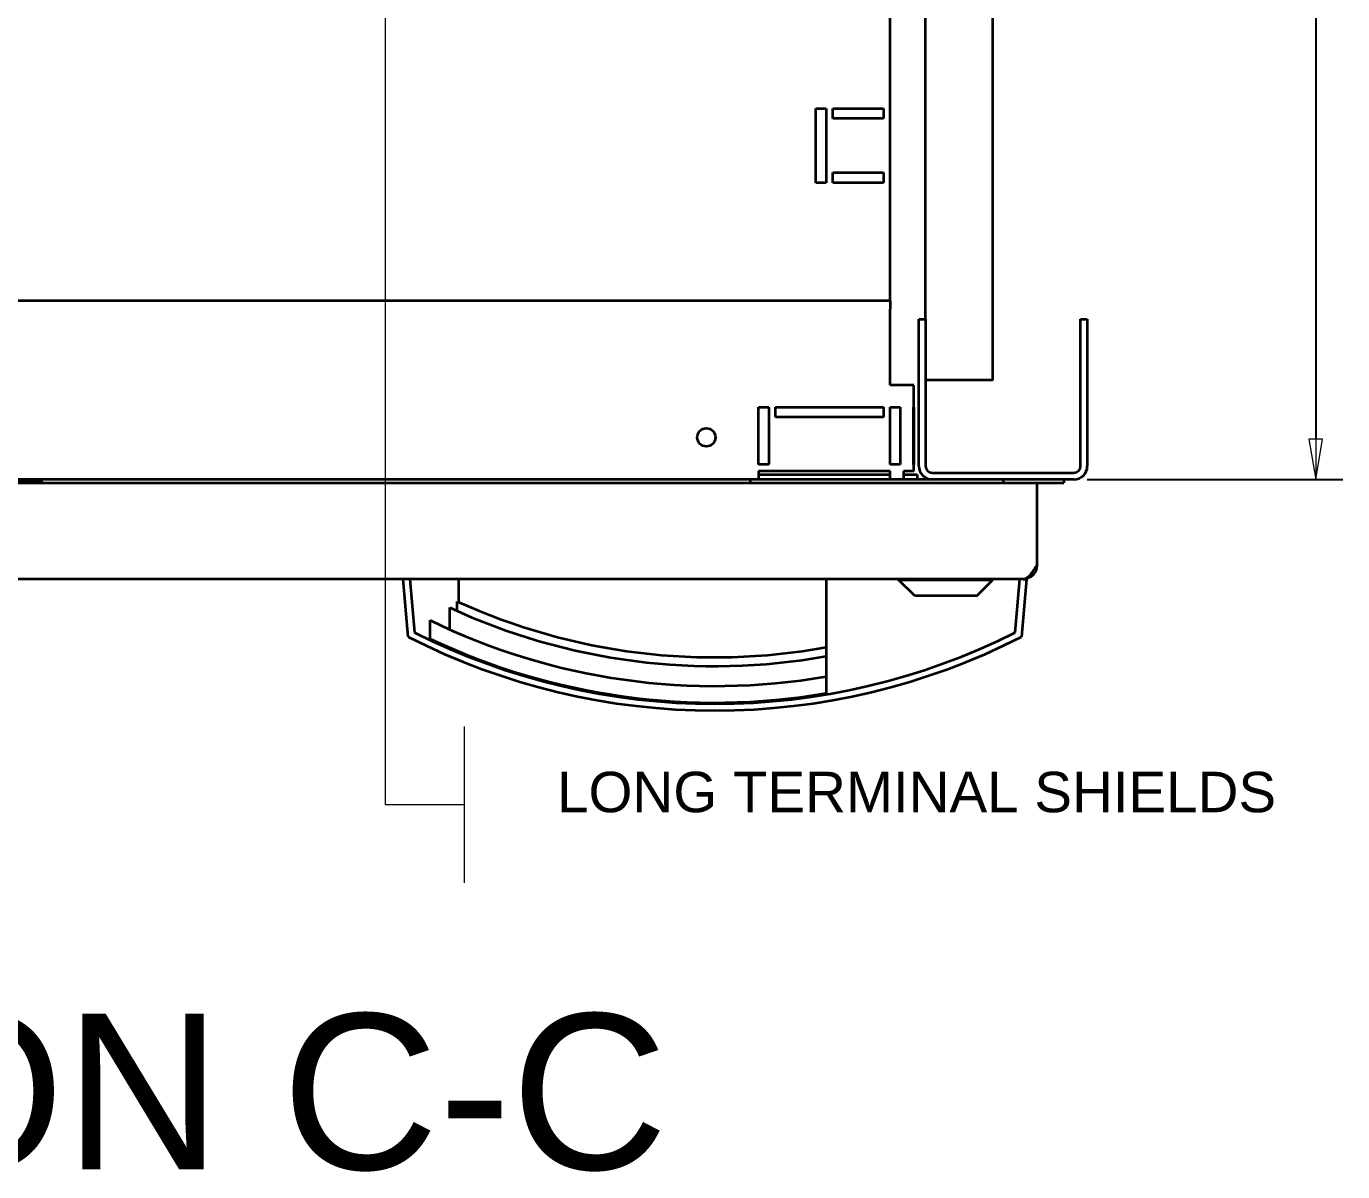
# Model space of a CAD drawing. Header units: millimetres. Extents: x -116965 to 323937, y 291661 to 566926.
# Drawn here: x -18005.5 to -17615, y 324778.2 to 325117.8 of the extents above; entities that cross this region are included whole.
import ezdxf

# ---------------------------------------------------------------- set-up
doc = ezdxf.new("R2010")
doc.units = ezdxf.units.MM
doc.header["$PDMODE"] = 35
doc.layers.get('0').update_dxf_attribs({"lineweight": 18})
for name, color, linetype, lineweight in [('Dimensions(Schneider)', 7, 'Continuous', 18), ('Symbols(Schneider)', 7, 'Continuous', 18), ('Visible Edges(Schneider)', 7, 'Continuous', 35)]:
    doc.layers.add(name, color=color, linetype=linetype, lineweight=lineweight)
doc.styles.add('schneder_1', font='micross.ttf')
doc.styles.get("Standard").update_dxf_attribs({"font": 'arial.ttf'})
doc.dimstyles.new('estilo_Schneider', dxfattribs={"dimscale": 4, "dimtxt": 3, "dimasz": 3, "dimexe": 2, "dimexo": 1, "dimgap": 0.3, "dimtad": 1, "dimtoh": 1, "dimrnd": 1e-08, "dimzin": 12, "dimtxsty": 'schneder_1', "dimblk": 'Filled-1', "dimcen": 0.09, "dimdle": 10, "dimclrd": 7, "dimclre": 7, "dimclrt": 7, "dimadec": 1, "dimazin": 3, "dimtfac": 0.5, "dimtdec": 3, "dimtmove": 0, "dimatfit": 3, "dimldrblk": 'Filled-1', "dimfxl": 1, "dimtolj": 1, "dimlwd": 25, "dimlwe": 25, "dimarcsym": 0})

# ---------------------------------------------------------------- blocks, each defined once
blk = doc.blocks.new('Filled-1')
at = {"color": 0}
for p, q in [((0, 0), (-1, 0.167)), ((-1, 0.167), (-1, -0.167)), ((-1, 0), (0, 0)), ((-1, -0.167), (0, 0))]:
    blk.add_line(p, q, dxfattribs=at)
at = {"color": 0, "flags": 128}
blk.add_lwpolyline([(-1, -0.167), (0, 0), (-1, 0.167), (-1, -0.167)], dxfattribs=at)
at = {"color": 0}
blk.add_solid([(-1, -0.167), (0, 0), (-1, 0.167), (-1, -0.167)], dxfattribs=at)
blk = doc.blocks.new('*D2007')
at = {"layer": 'Defpoints', "color": 0, "linetype": 'Continuous', "lineweight": -3, "transparency": 16777216}
for p in [(-17694.73, 325583.42), (-17694.73, 324983.42), (-17622.98, 324983.42)]:
    blk.add_point(p, dxfattribs=at)
at = {"layer": 'Dimensions(Schneider)', "color": 7, "linetype": 'Continuous', "lineweight": 25, "transparency": 16777216}
for p, q in [((-17690.73, 325583.42), (-17614.98, 325583.42)), ((-17622.98, 325571.42), (-17622.98, 324995.42)), ((-17690.73, 324983.42), (-17614.98, 324983.42))]:
    blk.add_line(p, q, dxfattribs=at)
at = {"layer": 'Dimensions(Schneider)', "color": 7, "linetype": 'Continuous', "lineweight": 25, "transparency": 16777216, "xscale": 12, "yscale": 12, "zscale": 12}
for p, rotation in [((-17622.98, 325583.42), 90), ((-17622.98, 324983.42), 270)]:
    blk.add_blockref('Filled-1', p, dxfattribs=dict(at, rotation=rotation))
at = {"layer": 'Dimensions(Schneider)', "color": 7, "linetype": 'Continuous', "lineweight": 25, "transparency": 16777216, "insert": (-17630.39, 325283.42), "char_height": 12, "attachment_point": 5, "rotation": 90, "style": 'schneder_1'}
blk.add_mtext('\\A1;600', dxfattribs=at)

msp = doc.modelspace()

# ---------------------------------------------------------------- linework, layer by layer
at = {"layer": 'Symbols(Schneider)', "color": 7, "linetype": 'Continuous', "lineweight": 18}
for p, q in [((-17899.022069, 325127.428676), (-17899.022069, 324887.060551)), ((-17899.022069, 324887.060551), (-17875.594604, 324887.060551))]:
    msp.add_line(p, q, dxfattribs=at)
at = {"layer": 'Symbols(Schneider)'}
msp.add_line((-17875.594604, 324910.222471), (-17875.594604, 324863.898631), dxfattribs=at)
at = {"layer": 'Visible Edges(Schneider)'}
for p, q in [((-17718.729567, 325012.919202), (-17718.729567, 325353.919202)), ((-17738.729567, 325030.919202), (-17738.729567, 325335.919202)), ((-17749.229567, 325037.419202), (-17749.229567, 325164.919202)), ((-17771.229567, 325093.419202), (-17768.229567, 325093.419202)), ((-17771.229567, 325071.419202), (-17771.229567, 325093.419202)), ((-17768.229567, 325093.419202), (-17768.229567, 325071.419202)), ((-17766.229567, 325093.419202), (-17751.229567, 325093.419202)), ((-17766.229567, 325090.419202), (-17766.229567, 325093.419202)), ((-17751.229567, 325093.419202), (-17751.229567, 325090.419202)), ((-17751.229567, 325090.419202), (-17766.229567, 325090.419202)), ((-17766.229567, 325074.419202), (-17751.229567, 325074.419202)), ((-17766.229567, 325071.419202), (-17766.229567, 325074.419202)), ((-17751.229567, 325074.419202), (-17751.229567, 325071.419202)), ((-17768.229567, 325071.419202), (-17771.229567, 325071.419202)), ((-17751.229567, 325071.419202), (-17766.229567, 325071.419202)), ((-17749.229567, 325036.419202), (-18333.229567, 325036.419202)), ((-17749.229567, 325036.419202), (-17749.229567, 325037.419202)), ((-17749.229567, 325036.419202), (-17749.229567, 325033.919202)), ((-17749.229567, 325011.419202), (-17749.229567, 325033.919202)), ((-17740.729567, 324987.419202), (-17740.729567, 325030.919202)), ((-17740.729567, 325030.919202), (-17738.729567, 325030.919202)), ((-17738.729567, 325030.919202), (-17738.729567, 324987.419202)), ((-17692.729567, 324987.419202), (-17692.729567, 325030.919202)), ((-17692.729567, 325030.919202), (-17690.729567, 325030.919202)), ((-17690.729567, 325030.919202), (-17690.729567, 324987.419202)), ((-17744.729567, 325011.419202), (-17749.229567, 325011.419202)), ((-17742.229567, 325011.419202), (-17744.729567, 325011.419202)), ((-17742.229567, 325004.919202), (-17742.229567, 325011.419202)), ((-17734.729567, 325012.919202), (-17738.729567, 325012.919202)), ((-17718.729567, 325012.919202), (-17734.729567, 325012.919202)), ((-17788.229567, 325004.919202), (-17785.229567, 325004.919202)), ((-17788.229567, 324987.919202), (-17788.229567, 325004.919202)), ((-17785.229567, 325004.919202), (-17785.229567, 324987.919202)), ((-17783.229567, 325001.919202), (-17783.229567, 325004.919202)), ((-17783.229567, 325004.919202), (-17751.229567, 325004.919202)), ((-17751.229567, 325004.919202), (-17751.229567, 325001.919202)), ((-17749.229567, 324987.919202), (-17749.229567, 325004.919202)), ((-17749.229567, 325004.919202), (-17746.229567, 325004.919202)), ((-17746.229567, 325004.919202), (-17746.229567, 324987.919202)), ((-17742.229567, 325004.919202), (-17742.280077, 325004.919202)), ((-17742.280077, 324987.919202), (-17742.280077, 325004.919202)), ((-17742.229567, 325004.919202), (-17742.229567, 324987.919202)), ((-17751.229567, 325001.919202), (-17783.229567, 325001.919202)), ((-17785.229567, 324987.919202), (-17788.229567, 324987.919202)), ((-17746.229567, 324987.919202), (-17749.229567, 324987.919202)), ((-17742.280077, 324987.919202), (-17742.229567, 324987.919202)), ((-17742.229567, 324985.919202), (-17742.229567, 324987.919202)), ((-17749.229567, 324985.919202), (-17788.229567, 324985.919202)), ((-17788.229567, 324985.919202), (-17788.229567, 324983.419202)), ((-17788.229567, 324984.919202), (-17749.229567, 324984.919202)), ((-17749.229567, 324983.419202), (-17749.229567, 324985.919202)), ((-17744.729567, 324985.919202), (-17745.229567, 324985.919202)), ((-17745.229567, 324985.919202), (-17745.229567, 324983.419202)), ((-17745.229567, 324984.919202), (-17741.229567, 324984.919202)), ((-17742.229567, 324985.919202), (-17744.729567, 324985.919202)), ((-17741.229567, 324984.919202), (-17741.229567, 324983.419202)), ((-17736.729567, 324985.419202), (-17694.729567, 324985.419202)), ((-18299.229567, 324982.419202), (-17790.729567, 324982.419202)), ((-17790.729567, 324983.419202), (-18294.229567, 324983.419202)), ((-18123.229536, 324982.854202), (-18001.229536, 324982.854202)), ((-18000.729536, 324983.419202), (-18000.729536, 324983.354202)), ((-17790.729567, 324983.419202), (-17790.729567, 324982.419202)), ((-17736.729567, 324983.419202), (-17790.729567, 324983.419202)), ((-17790.729567, 324982.419202), (-17715.729567, 324982.419202)), ((-17694.729567, 324983.419202), (-17736.729567, 324983.419202)), ((-17715.729567, 324983.419202), (-17715.729567, 324982.419202)), ((-17697.729567, 324983.419202), (-17715.729567, 324983.419202)), ((-17715.729567, 324982.419202), (-17697.729567, 324982.419202)), ((-17705.729567, 324982.419202), (-17705.729567, 324957.919202)), ((-17697.729567, 324983.419202), (-17697.729567, 324982.419202)), ((-17709.729567, 324953.919202), (-18371.729567, 324953.919202)), ((-17892.233852, 324936.823104), (-17893.729567, 324953.919202)), ((-17891.721927, 324953.919202), (-17890.33827, 324938.103934)), ((-17877.233852, 324953.919202), (-17877.233852, 324947.11899)), ((-17768.225281, 324953.919202), (-17768.225281, 324919.689293)), ((-17746.729567, 324953.719202), (-17746.729567, 324953.919202)), ((-17746.729567, 324953.719202), (-17718.729567, 324953.719202)), ((-17741.929567, 324948.919202), (-17746.729567, 324953.719202)), ((-17723.529567, 324948.919202), (-17718.729567, 324953.719202)), ((-17718.729567, 324953.719202), (-17718.729567, 324953.919202)), ((-17712.120863, 324938.103934), (-17710.737206, 324953.919202)), ((-17708.729567, 324953.919202), (-17710.225281, 324936.823104)), ((-17709.729567, 324953.919202), (-17708.729567, 324953.919202)), ((-17723.529567, 324948.919202), (-17741.929567, 324948.919202)), ((-17879.874645, 324938.967157), (-17879.874645, 324945.459628)), ((-17877.6479, 324944.443885), (-17877.6479, 324947.307147)), ((-17885.695503, 324936.219766), (-17885.695503, 324941.686191)), ((-17877.233852, 324932.460079), (-17877.233852, 324932.087726))]:
    msp.add_line(p, q, dxfattribs=at)
at = {"layer": 'Visible Edges(Schneider)', "flags": 128}
for points in [[(-17709.729571, 324953.919204), (-17709.562602, 324953.927797), (-17709.395785, 324953.953517), (-17709.228921, 324953.996261), (-17709.061904, 324954.055904), (-17708.89503, 324954.132083), (-17708.728213, 324954.224494), (-17708.561263, 324954.332851), (-17708.394437, 324954.456514), (-17708.228059, 324954.594634), (-17708.061967, 324954.746679), (-17707.89597, 324954.912113), (-17707.729907, 324955.090402), (-17707.563586, 324955.281013), (-17707.396846, 324955.483402), (-17707.229915, 324955.696471), (-17707.063251, 324955.918716), (-17706.896701, 324956.149381), (-17706.730075, 324956.387723), (-17706.563201, 324956.632999), (-17706.396289, 324956.883844), (-17706.229644, 324957.138723), (-17706.063104, 324957.396797), (-17705.896468, 324957.657235), (-17705.729566, 324957.9192)], [(-17705.729566, 324957.9192), (-17705.738158, 324957.657121), (-17705.763888, 324957.39632), (-17705.806661, 324957.137636), (-17705.866265, 324956.882432), (-17705.942254, 324956.632245), (-17706.034293, 324956.387876), (-17706.142058, 324956.150077), (-17706.265216, 324955.919631), (-17706.403432, 324955.697311), (-17706.556115, 324955.484203), (-17706.722055, 324955.281995), (-17706.900573, 324955.091337), (-17707.091069, 324954.912828), (-17707.292914, 324954.747022), (-17707.505517, 324954.594501), (-17707.728124, 324954.455932), (-17707.959113, 324954.332355), (-17708.197522, 324954.224227), (-17708.442588, 324954.131892), (-17708.6935, 324954.055713), (-17708.948693, 324953.996166), (-17709.206996, 324953.953489), (-17709.467559, 324953.927787), (-17709.729571, 324953.919204)]]:
    msp.add_lwpolyline(points, dxfattribs=at)
at = {"layer": 'Visible Edges(Schneider)'}
msp.add_circle((-17803.729567, 324995.919202), 2.7, dxfattribs=at)
for centre, radius, start, end in [((-17736.729567, 324987.419202), 4, 180, 270), ((-17736.729567, 324987.419202), 2, 180, 270), ((-17694.729567, 324987.419202), 4, 270, 0), ((-17694.729567, 324987.419202), 2, 270, 0), ((-18001.229536, 324983.354202), 0.5, 270, 0), ((-17801.229567, 325114.919202), 186.819687, 245.1042943, 280.17549848), ((-17801.229567, 325114.919202), 184.210647, 245.49062638, 280.32118558), ((-17801.229567, 325114.919202), 192.728229, 244.00679967, 279.86037669), ((-17801.229567, 325114.919202), 198, 243.25349572, 296.74650428), ((-17801.229567, 325114.919202), 200, 242.93368716, 297.06631284), ((-17801.229567, 325114.919202), 197.656224, 244.70128402, 279.61217285)]:
    msp.add_arc(centre, radius, start, end, dxfattribs=at)

# ---------------------------------------------------------------- texts
at = {"color": 7, "linetype": 'Continuous', "insert": (-18024.673437, 324825.029454), "char_height": 46.15384615, "width": 677.78226914, "attachment_point": 2, "line_spacing_factor": 0.9}
msp.add_mtext('SECTION C-C', dxfattribs=at)
at = {"layer": 'Symbols(Schneider)', "color": 7, "insert": (-17848.025165, 324884.611421), "char_height": 12.00000048, "attachment_point": 7, "style": 'schneder_1'}
msp.add_mtext('LONG TERMINAL SHIELDS', dxfattribs=at)

# ---------------------------------------------------------------- dimensions: what is measured, and where the dimension line sits
at = {"layer": 'Dimensions(Schneider)', "color": 7, "linetype": 'Continuous', "lineweight": 25}
dim = msp.add_linear_dim(base=(-17622.982024, 324983.419202), p1=(-17694.729567, 325583.419202), p2=(-17694.729567, 324983.419202), angle=270, dimstyle='estilo_Schneider', override={"dimtoh": 0, "dimdec": 2, "dimtp": 0, "dimtm": 0, "dimtdec": 3, "dimatfit": 2}, dxfattribs=at)
dim.commit()
dim.dimension.update_dxf_attribs({"geometry": '*D2007', "text_midpoint": (-17622.982024, 325283.419202), "dimtype": 160})

doc.saveas('drawing.dxf')
